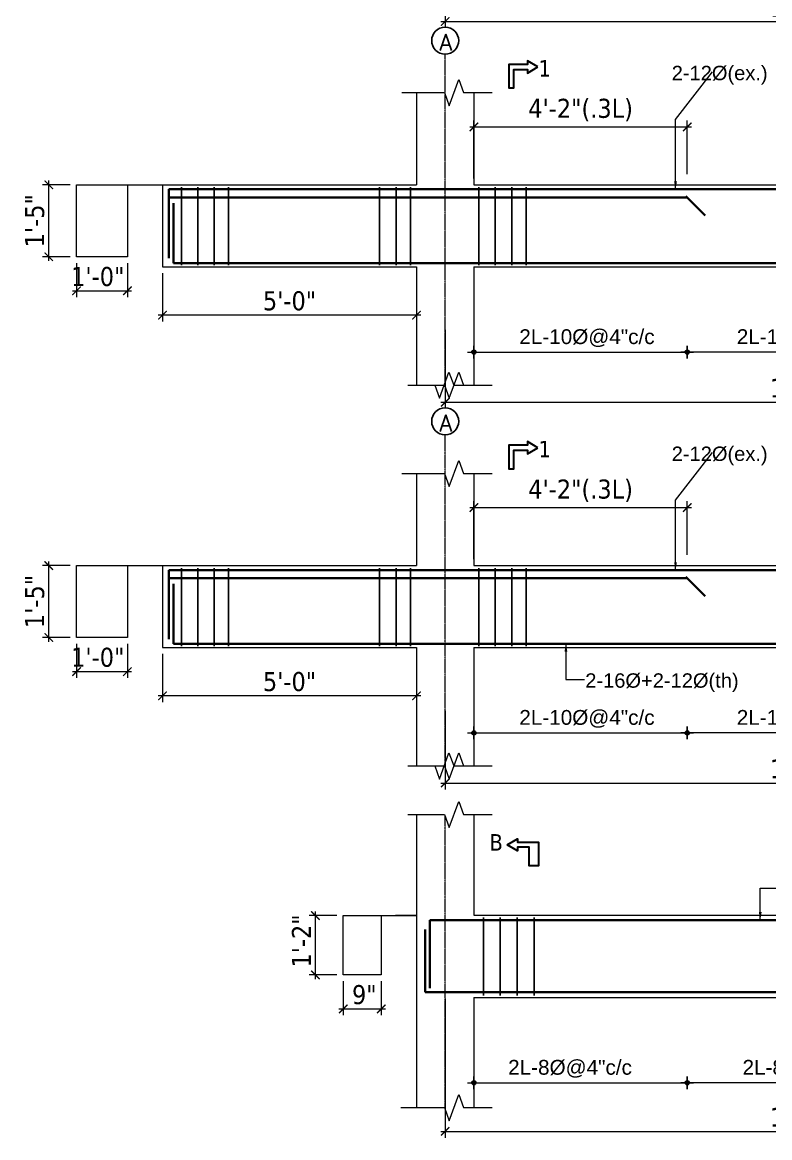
# Model space of a CAD drawing. Header units: inches. Extents: x 130993 to 274375, y -5108 to 103559.
# Drawn here: x 177088 to 177441, y 48058 to 48585 of the extents above; entities that cross this region are included whole.
import ezdxf

# ---------------------------------------------------------------- set-up
doc = ezdxf.new("R2010")
doc.units = ezdxf.units.IN
doc.header["$MEASUREMENT"] = 0
doc.header["$PDMODE"] = 2
doc.header["$PDSIZE"] = -3
doc.linetypes.add('CENTER2', pattern=[1.125, 0.75, -0.125, 0.125, -0.125])
for name, color, linetype, lineweight in [('Cen line', 5, 'CENTER2', 9), ('DIM', 5, 'Continuous', 9), ('DIMENSION', 142, 'Continuous', 20), ('HATCH', 9, 'Continuous', 9), ('LINE', 1, 'Continuous', 15), ('PLAN Stairs', 156, 'Continuous', 25), ('REN-1', 7, 'Continuous', 35), ('TEXT', 181, 'Continuous', 13), ('wall', 1, 'Continuous', 30)]:
    doc.layers.add(name, color=color, linetype=linetype, lineweight=lineweight)
doc.layers.add('STIRRUPS', color=7, linetype='Continuous')
doc.layers.add('T-TEXT', color=1, linetype='Continuous')
doc.styles.add('Arial', font='arial.ttf', dxfattribs={"width": 0.8, "height": 200})
doc.styles.add('ramon', font='arial.ttf', dxfattribs={"height": 7})
doc.styles.get("Standard").update_dxf_attribs({"font": 'txt.shx', "height": 6})
doc.styles.add('TAHOMA', font='tahoma.ttf', dxfattribs={"height": 9})
doc.dimstyles.new('1-4', dxfattribs={"dimscale": 0, "dimtxt": 8, "dimasz": 4, "dimexe": 3, "dimexo": 3, "dimgap": 2, "dimtad": 1, "dimdec": 0, "dimlfac": 0.5, "dimzin": 3, "dimdsep": 46, "dimlunit": 4, "dimtxsty": 'TAHOMA', "dimblk1": 'ARCHTICK', "dimblk2": 'ARCHTICK', "dimsah": 1, "dimcen": 0, "dimdle": 2, "dimclrd": 6, "dimclre": 6, "dimclrt": 7, "dimadec": 0, "dimazin": 0, "dimtfac": 0.333333, "dimtdec": 0, "dimtmove": 1, "dimatfit": 2, "dimfxl": 1, "dimtolj": 1, "dimtzin": 0, "dimlwd": -1, "dimlwe": -1, "dimarcsym": 0})
doc.dimstyles.new('s4', dxfattribs={"dimtxt": 6, "dimasz": 2, "dimexe": 6, "dimexo": 18, "dimgap": 1.9375, "dimtad": 1, "dimdec": 0, "dimlfac": 0.5, "dimzin": 3, "dimdsep": 46, "dimlunit": 4, "dimtxsty": 'ramon', "dimblk": 'dot 2', "dimcen": 0.09375, "dimse1": 1, "dimse2": 1, "dimclrd": 1, "dimclre": 1, "dimclrt": 256, "dimadec": 0, "dimazin": 0, "dimtfac": 0.75, "dimtdec": 0, "dimtix": 1, "dimtmove": 1, "dimatfit": 3, "dimldrblk": 'DOT', "dimfxl": 1, "dimtolj": 1, "dimtzin": 0, "dimlwd": 9, "dimlwe": 9, "dimarcsym": 0})

# ---------------------------------------------------------------- blocks, each defined once
blk = doc.blocks.new('_ArchTick')
at = {"color": 0, "linetype": 'ByBlock', "const_width": 0.15}
blk.add_lwpolyline([(-0.5, -0.5), (0.5, 0.5)], dxfattribs=at)
blk = doc.blocks.new('*D232')
at = {"layer": 'Defpoints', "color": 0}
for p in [(177287.5, 48262.61), (177619.09, 48262.61), (177619.09, 48225.42)]:
    blk.add_point(p, dxfattribs=at)
at = {"layer": 'DIMENSION', "color": 6}
for p, q in [((177287.5, 48259.61), (177287.5, 48222.42)), ((177619.09, 48259.61), (177619.09, 48222.42)), ((177285.5, 48225.42), (177621.09, 48225.42))]:
    blk.add_line(p, q, dxfattribs=at)
at = {"layer": 'DIMENSION', "color": 6, "xscale": 4, "yscale": 4, "zscale": 4, "rotation": 180}
blk.add_blockref('_ArchTick', (177287.5, 48225.42), dxfattribs=at)
at = {"layer": 'DIMENSION', "color": 6, "xscale": 4, "yscale": 4, "zscale": 4}
blk.add_blockref('_ArchTick', (177619.09, 48225.42), dxfattribs=at)
at = {"layer": 'DIMENSION', "color": 7, "insert": (177460.29, 48232.11), "char_height": 9, "attachment_point": 5, "style": 'TAHOMA'}
blk.add_mtext('\\A1;13\'-10"', dxfattribs=at)
blk = doc.blocks.new('*D233')
at = {"layer": 'Defpoints', "color": 0}
for p in [(177287.5, 48126.55), (177619.09, 48097.95), (177619.09, 48060.76)]:
    blk.add_point(p, dxfattribs=at)
at = {"layer": 'DIMENSION', "color": 6}
for p, q in [((177287.5, 48123.55), (177287.5, 48057.76)), ((177619.09, 48094.95), (177619.09, 48057.76)), ((177285.5, 48060.76), (177621.09, 48060.76))]:
    blk.add_line(p, q, dxfattribs=at)
at = {"layer": 'DIMENSION', "color": 6, "xscale": 4, "yscale": 4, "zscale": 4, "rotation": 180}
blk.add_blockref('_ArchTick', (177287.5, 48060.76), dxfattribs=at)
at = {"layer": 'DIMENSION', "color": 6, "xscale": 4, "yscale": 4, "zscale": 4}
blk.add_blockref('_ArchTick', (177619.09, 48060.76), dxfattribs=at)
at = {"layer": 'DIMENSION', "color": 7, "insert": (177460.29, 48067.45), "char_height": 9, "attachment_point": 5, "style": 'TAHOMA'}
blk.add_mtext('\\A1;13\'-10"', dxfattribs=at)
blk = doc.blocks.new('*D235')
at = {"layer": 'Defpoints', "color": 0}
for p in [(177401.92, 48355.63), (177301.08, 48328.23), (177401.92, 48330.33)]:
    blk.add_point(p, dxfattribs=at)
at = {"layer": 'DIM', "color": 6}
for p, q in [((177301.08, 48331.23), (177301.08, 48358.63)), ((177401.92, 48333.33), (177401.92, 48358.63)), ((177299.08, 48355.63), (177403.92, 48355.63))]:
    blk.add_line(p, q, dxfattribs=at)
at = {"layer": 'DIM', "color": 6, "xscale": 4, "yscale": 4, "zscale": 4, "rotation": 180}
blk.add_blockref('_ArchTick', (177301.08, 48355.63), dxfattribs=at)
at = {"layer": 'DIM', "color": 6, "xscale": 4, "yscale": 4, "zscale": 4}
blk.add_blockref('_ArchTick', (177401.92, 48355.63), dxfattribs=at)
at = {"layer": 'DIM', "color": 7, "insert": (177351.5, 48363.58), "char_height": 9, "attachment_point": 5, "style": 'TAHOMA'}
blk.add_mtext('\\A1;4\'-2"(.3L)', dxfattribs=at)
blk = doc.blocks.new('*D258')
at = {"layer": 'Defpoints', "color": 0}
for p in [(177100.15, 48328.23), (177113.29, 48328.23), (177113.29, 48294.23)]:
    blk.add_point(p, dxfattribs=at)
at = {"layer": 'DIM', "color": 6}
for p, q in [((177110.29, 48328.23), (177097.15, 48328.23)), ((177100.15, 48292.23), (177100.15, 48330.23)), ((177110.29, 48294.23), (177097.15, 48294.23))]:
    blk.add_line(p, q, dxfattribs=at)
at = {"layer": 'DIM', "color": 6, "xscale": 4, "yscale": 4, "zscale": 4}
for p, rotation in [((177100.15, 48328.23), 90), ((177100.15, 48294.23), 270)]:
    blk.add_blockref('_ArchTick', p, dxfattribs=dict(at, rotation=rotation))
at = {"layer": 'DIM', "color": 7, "insert": (177093.54, 48311.23), "char_height": 9, "attachment_point": 5, "rotation": 90, "style": 'TAHOMA'}
blk.add_mtext('\\A1;1\'-5"', dxfattribs=at)
blk = doc.blocks.new('*D259')
at = {"layer": 'Defpoints', "color": 0}
for p in [(177113.29, 48294.23), (177137.29, 48294.23), (177137.29, 48278.11)]:
    blk.add_point(p, dxfattribs=at)
at = {"layer": 'DIM', "color": 6}
for p, q in [((177113.29, 48291.23), (177113.29, 48275.11)), ((177137.29, 48291.23), (177137.29, 48275.11)), ((177111.29, 48278.11), (177139.29, 48278.11))]:
    blk.add_line(p, q, dxfattribs=at)
at = {"layer": 'DIM', "color": 6, "xscale": 4, "yscale": 4, "zscale": 4, "rotation": 180}
blk.add_blockref('_ArchTick', (177113.29, 48278.11), dxfattribs=at)
at = {"layer": 'DIM', "color": 6, "xscale": 4, "yscale": 4, "zscale": 4}
blk.add_blockref('_ArchTick', (177137.29, 48278.11), dxfattribs=at)
at = {"layer": 'DIM', "color": 7, "insert": (177123.29, 48284.8), "char_height": 9, "attachment_point": 5, "style": 'TAHOMA'}
blk.add_mtext('\\A1;1\'-0"', dxfattribs=at)
blk = doc.blocks.new('*D260')
at = {"layer": 'Defpoints', "color": 0}
for p in [(177226.15, 48162.75), (177239.29, 48162.75), (177239.29, 48134.75)]:
    blk.add_point(p, dxfattribs=at)
at = {"layer": 'DIM', "color": 6}
for p, q in [((177226.15, 48132.75), (177226.15, 48164.75)), ((177236.29, 48162.75), (177223.15, 48162.75)), ((177236.29, 48134.75), (177223.15, 48134.75))]:
    blk.add_line(p, q, dxfattribs=at)
at = {"layer": 'DIM', "color": 6, "xscale": 4, "yscale": 4, "zscale": 4}
for p, rotation in [((177226.15, 48162.75), 90), ((177226.15, 48134.75), 270)]:
    blk.add_blockref('_ArchTick', p, dxfattribs=dict(at, rotation=rotation))
at = {"layer": 'DIM', "color": 7, "insert": (177219.56, 48150.75), "char_height": 9, "attachment_point": 5, "rotation": 90, "style": 'TAHOMA'}
blk.add_mtext('\\A1;1\'-2"', dxfattribs=at)
blk = doc.blocks.new('*D261')
at = {"layer": 'Defpoints', "color": 0}
for p in [(177239.29, 48134.75), (177257.29, 48134.75), (177257.29, 48118.63)]:
    blk.add_point(p, dxfattribs=at)
at = {"layer": 'DIM', "color": 6}
for p, q in [((177239.29, 48131.75), (177239.29, 48115.63)), ((177257.29, 48131.75), (177257.29, 48115.63)), ((177237.29, 48118.63), (177259.29, 48118.63))]:
    blk.add_line(p, q, dxfattribs=at)
at = {"layer": 'DIM', "color": 6, "xscale": 4, "yscale": 4, "zscale": 4, "rotation": 180}
blk.add_blockref('_ArchTick', (177239.29, 48118.63), dxfattribs=at)
at = {"layer": 'DIM', "color": 6, "xscale": 4, "yscale": 4, "zscale": 4}
blk.add_blockref('_ArchTick', (177257.29, 48118.63), dxfattribs=at)
at = {"layer": 'DIM', "color": 7, "insert": (177249.29, 48125.31), "char_height": 9, "attachment_point": 5, "style": 'TAHOMA'}
blk.add_mtext('\\A1;9"', dxfattribs=at)
blk = doc.blocks.new('dot1')
at = {"layer": 'HATCH'}
h = blk.add_hatch(color=256, dxfattribs=at)
edge = h.paths.add_edge_path()
edge.add_arc((0, 0), 1, 0, 360)
for p, q in [((3, 0), (-3, 0)), ((0, 3), (0, -3))]:
    blk.add_line(p, q, dxfattribs=at)
blk.add_circle((0, 0), 1, dxfattribs=at)
blk = doc.blocks.new('dot 2')
at = {"layer": 'HATCH', "xscale": 0.5, "yscale": 0.5, "zscale": 0.5}
blk.add_blockref('dot1', (0, 0), dxfattribs=at)
blk = doc.blocks.new('*D239')
at = {"layer": 'Defpoints', "color": 0}
for p in [(177401.92, 48161.4), (177301.08, 48124.7), (177401.92, 48083.74)]:
    blk.add_point(p, dxfattribs=at)
at = {"layer": 'PLAN Stairs', "color": 1, "lineweight": 9}
blk.add_line((177303.08, 48083.74), (177399.92, 48083.74), dxfattribs=at)
at = {"layer": 'PLAN Stairs', "color": 1, "lineweight": 9, "xscale": 2, "yscale": 2, "zscale": 2, "rotation": 180}
blk.add_blockref('dot 2', (177301.08, 48083.74), dxfattribs=at)
at = {"layer": 'PLAN Stairs', "color": 1, "lineweight": 9, "xscale": 2, "yscale": 2, "zscale": 2}
blk.add_blockref('dot 2', (177401.92, 48083.74), dxfattribs=at)
at = {"layer": 'PLAN Stairs', "insert": (177346.5, 48090.33), "char_height": 7, "attachment_point": 5, "style": 'ramon'}
blk.add_mtext('\\A1;2L-8%%C@4"c/c', dxfattribs=at)
blk = doc.blocks.new('_Dot')
at = {"color": 0, "linetype": 'ByBlock', "lineweight": -2}
blk.add_line((-0.5, 0), (-1, 0), dxfattribs=at)
at = {"color": 0, "linetype": 'ByBlock', "const_width": 0.5}
blk.add_lwpolyline([(-0.25, 0, 1), (0.25, 0, 1)], format="xyb", close=True, dxfattribs=at)
blk = doc.blocks.new('*D240')
at = {"layer": 'Defpoints', "color": 0}
for p in [(177401.92, 48161.4), (177504.66, 48161.4), (177401.92, 48083.74)]:
    blk.add_point(p, dxfattribs=at)
at = {"layer": 'PLAN Stairs', "color": 1, "lineweight": 9}
blk.add_line((177502.66, 48083.74), (177403.92, 48083.74), dxfattribs=at)
at = {"layer": 'PLAN Stairs', "color": 1, "lineweight": 9, "xscale": 2, "yscale": 2, "zscale": 2, "rotation": 180}
blk.add_blockref('dot 2', (177401.92, 48083.74), dxfattribs=at)
at = {"layer": 'PLAN Stairs', "color": 1, "lineweight": 9, "xscale": 2, "yscale": 2, "zscale": 2}
blk.add_blockref('dot 2', (177504.66, 48083.74), dxfattribs=at)
at = {"layer": 'PLAN Stairs', "insert": (177457.29, 48090.33), "char_height": 7, "attachment_point": 5, "style": 'ramon'}
blk.add_mtext('\\A1;2L-8%%C@6"c/c', dxfattribs=at)
blk = doc.blocks.new('*D245')
at = {"layer": 'Defpoints', "color": 0}
for p in [(177401.92, 48326.8), (177301.08, 48290.11), (177401.92, 48249.14)]:
    blk.add_point(p, dxfattribs=at)
at = {"layer": 'PLAN Stairs', "color": 1, "lineweight": 9}
blk.add_line((177303.08, 48249.14), (177399.92, 48249.14), dxfattribs=at)
at = {"layer": 'PLAN Stairs', "color": 1, "lineweight": 9, "xscale": 2, "yscale": 2, "zscale": 2, "rotation": 180}
blk.add_blockref('dot 2', (177301.08, 48249.14), dxfattribs=at)
at = {"layer": 'PLAN Stairs', "color": 1, "lineweight": 9, "xscale": 2, "yscale": 2, "zscale": 2}
blk.add_blockref('dot 2', (177401.92, 48249.14), dxfattribs=at)
at = {"layer": 'PLAN Stairs', "insert": (177354.5, 48255.74), "char_height": 7, "attachment_point": 5, "style": 'ramon'}
blk.add_mtext('\\A1;{\\fArial Baltic|b0|i0|c186|p34;2L-}10{\\fArial Baltic|b0|i0|c186|p34;%%C@4"c/c}', dxfattribs=at)
blk = doc.blocks.new('*D246')
at = {"layer": 'Defpoints', "color": 0}
for p in [(177401.92, 48326.8), (177504.66, 48326.8), (177401.92, 48249.14)]:
    blk.add_point(p, dxfattribs=at)
at = {"layer": 'PLAN Stairs', "color": 1, "lineweight": 9}
blk.add_line((177502.66, 48249.14), (177403.92, 48249.14), dxfattribs=at)
at = {"layer": 'PLAN Stairs', "color": 1, "lineweight": 9, "xscale": 2, "yscale": 2, "zscale": 2, "rotation": 180}
blk.add_blockref('dot 2', (177401.92, 48249.14), dxfattribs=at)
at = {"layer": 'PLAN Stairs', "color": 1, "lineweight": 9, "xscale": 2, "yscale": 2, "zscale": 2}
blk.add_blockref('dot 2', (177504.66, 48249.14), dxfattribs=at)
at = {"layer": 'PLAN Stairs', "insert": (177457.29, 48255.74), "char_height": 7, "attachment_point": 5, "style": 'ramon'}
blk.add_mtext('\\A1;{\\fArial Baltic|b0|i0|c186|p34;2L-}10{\\fArial Baltic|b0|i0|c186|p34;%%C@6"c/c}', dxfattribs=at)
blk = doc.blocks.new('*D933')
at = {"layer": 'Defpoints', "color": 0}
for p in [(177287.5, 48442.61), (177619.09, 48442.61), (177619.09, 48405.42)]:
    blk.add_point(p, dxfattribs=at)
at = {"layer": 'DIMENSION', "color": 6}
for p, q in [((177287.5, 48439.61), (177287.5, 48402.42)), ((177619.09, 48439.61), (177619.09, 48402.42)), ((177285.5, 48405.42), (177621.09, 48405.42))]:
    blk.add_line(p, q, dxfattribs=at)
at = {"layer": 'DIMENSION', "color": 6, "xscale": 4, "yscale": 4, "zscale": 4, "rotation": 180}
blk.add_blockref('_ArchTick', (177287.5, 48405.42), dxfattribs=at)
at = {"layer": 'DIMENSION', "color": 6, "xscale": 4, "yscale": 4, "zscale": 4}
blk.add_blockref('_ArchTick', (177619.09, 48405.42), dxfattribs=at)
at = {"layer": 'DIMENSION', "color": 7, "insert": (177460.29, 48412.11), "char_height": 9, "attachment_point": 5, "style": 'TAHOMA'}
blk.add_mtext('\\A1;13\'-10"', dxfattribs=at)
blk = doc.blocks.new('*D935')
at = {"layer": 'Defpoints', "color": 0}
for p in [(177401.92, 48535.63), (177301.08, 48508.23), (177401.92, 48510.33)]:
    blk.add_point(p, dxfattribs=at)
at = {"layer": 'DIM', "color": 6}
for p, q in [((177301.08, 48511.23), (177301.08, 48538.63)), ((177401.92, 48513.33), (177401.92, 48538.63)), ((177299.08, 48535.63), (177403.92, 48535.63))]:
    blk.add_line(p, q, dxfattribs=at)
at = {"layer": 'DIM', "color": 6, "xscale": 4, "yscale": 4, "zscale": 4, "rotation": 180}
blk.add_blockref('_ArchTick', (177301.08, 48535.63), dxfattribs=at)
at = {"layer": 'DIM', "color": 6, "xscale": 4, "yscale": 4, "zscale": 4}
blk.add_blockref('_ArchTick', (177401.92, 48535.63), dxfattribs=at)
at = {"layer": 'DIM', "color": 7, "insert": (177351.5, 48543.58), "char_height": 9, "attachment_point": 5, "style": 'TAHOMA'}
blk.add_mtext('\\A1;4\'-2"(.3L)', dxfattribs=at)
blk = doc.blocks.new('*D939')
at = {"layer": 'Defpoints', "color": 0}
for p in [(177100.15, 48508.23), (177113.29, 48508.23), (177113.29, 48474.23)]:
    blk.add_point(p, dxfattribs=at)
at = {"layer": 'DIM', "color": 6}
for p, q in [((177110.29, 48508.23), (177097.15, 48508.23)), ((177100.15, 48472.23), (177100.15, 48510.23)), ((177110.29, 48474.23), (177097.15, 48474.23))]:
    blk.add_line(p, q, dxfattribs=at)
at = {"layer": 'DIM', "color": 6, "xscale": 4, "yscale": 4, "zscale": 4}
for p, rotation in [((177100.15, 48508.23), 90), ((177100.15, 48474.23), 270)]:
    blk.add_blockref('_ArchTick', p, dxfattribs=dict(at, rotation=rotation))
at = {"layer": 'DIM', "color": 7, "insert": (177093.54, 48491.23), "char_height": 9, "attachment_point": 5, "rotation": 90, "style": 'TAHOMA'}
blk.add_mtext('\\A1;1\'-5"', dxfattribs=at)
blk = doc.blocks.new('*D940')
at = {"layer": 'Defpoints', "color": 0}
for p in [(177113.29, 48474.23), (177137.29, 48474.23), (177137.29, 48458.11)]:
    blk.add_point(p, dxfattribs=at)
at = {"layer": 'DIM', "color": 6}
for p, q in [((177113.29, 48471.23), (177113.29, 48455.11)), ((177137.29, 48471.23), (177137.29, 48455.11)), ((177111.29, 48458.11), (177139.29, 48458.11))]:
    blk.add_line(p, q, dxfattribs=at)
at = {"layer": 'DIM', "color": 6, "xscale": 4, "yscale": 4, "zscale": 4, "rotation": 180}
blk.add_blockref('_ArchTick', (177113.29, 48458.11), dxfattribs=at)
at = {"layer": 'DIM', "color": 6, "xscale": 4, "yscale": 4, "zscale": 4}
blk.add_blockref('_ArchTick', (177137.29, 48458.11), dxfattribs=at)
at = {"layer": 'DIM', "color": 7, "insert": (177123.29, 48464.8), "char_height": 9, "attachment_point": 5, "style": 'TAHOMA'}
blk.add_mtext('\\A1;1\'-0"', dxfattribs=at)
blk = doc.blocks.new('*D944')
at = {"layer": 'Defpoints', "color": 0}
for p in [(177287.5, 48622.61), (177619.09, 48622.61), (177619.09, 48585.42)]:
    blk.add_point(p, dxfattribs=at)
at = {"layer": 'DIMENSION', "color": 6}
for p, q in [((177287.5, 48619.61), (177287.5, 48582.42)), ((177619.09, 48619.61), (177619.09, 48582.42)), ((177285.5, 48585.42), (177621.09, 48585.42))]:
    blk.add_line(p, q, dxfattribs=at)
at = {"layer": 'DIMENSION', "color": 6, "xscale": 4, "yscale": 4, "zscale": 4, "rotation": 180}
blk.add_blockref('_ArchTick', (177287.5, 48585.42), dxfattribs=at)
at = {"layer": 'DIMENSION', "color": 6, "xscale": 4, "yscale": 4, "zscale": 4}
blk.add_blockref('_ArchTick', (177619.09, 48585.42), dxfattribs=at)
at = {"layer": 'DIMENSION', "color": 7, "insert": (177460.29, 48592.11), "char_height": 9, "attachment_point": 5, "style": 'TAHOMA'}
blk.add_mtext('\\A1;13\'-10"', dxfattribs=at)
blk = doc.blocks.new('*D1006')
at = {"layer": 'Defpoints', "color": 0}
for p in [(177153.92, 48289.43), (177273.92, 48289.43), (177153.92, 48266.63)]:
    blk.add_point(p, dxfattribs=at)
at = {"layer": 'DIMENSION', "color": 6}
for p, q in [((177153.92, 48286.43), (177153.92, 48263.63)), ((177273.92, 48286.43), (177273.92, 48263.63)), ((177275.92, 48266.63), (177151.92, 48266.63))]:
    blk.add_line(p, q, dxfattribs=at)
at = {"layer": 'DIMENSION', "color": 6, "xscale": 4, "yscale": 4, "zscale": 4, "rotation": 180}
blk.add_blockref('_ArchTick', (177153.92, 48266.63), dxfattribs=at)
at = {"layer": 'DIMENSION', "color": 6, "xscale": 4, "yscale": 4, "zscale": 4}
blk.add_blockref('_ArchTick', (177273.92, 48266.63), dxfattribs=at)
at = {"layer": 'DIMENSION', "color": 7, "insert": (177213.92, 48273.32), "char_height": 9, "attachment_point": 5, "style": 'TAHOMA'}
blk.add_mtext('\\A1;5\'-0"', dxfattribs=at)
blk = doc.blocks.new('*D1007')
at = {"layer": 'Defpoints', "color": 0}
for p in [(177153.92, 48469.43), (177273.92, 48469.43), (177153.92, 48446.63)]:
    blk.add_point(p, dxfattribs=at)
at = {"layer": 'DIMENSION', "color": 6}
for p, q in [((177153.92, 48466.43), (177153.92, 48443.63)), ((177273.92, 48466.43), (177273.92, 48443.63)), ((177275.92, 48446.63), (177151.92, 48446.63))]:
    blk.add_line(p, q, dxfattribs=at)
at = {"layer": 'DIMENSION', "color": 6, "xscale": 4, "yscale": 4, "zscale": 4, "rotation": 180}
blk.add_blockref('_ArchTick', (177153.92, 48446.63), dxfattribs=at)
at = {"layer": 'DIMENSION', "color": 6, "xscale": 4, "yscale": 4, "zscale": 4}
blk.add_blockref('_ArchTick', (177273.92, 48446.63), dxfattribs=at)
at = {"layer": 'DIMENSION', "color": 7, "insert": (177213.92, 48453.32), "char_height": 9, "attachment_point": 5, "style": 'TAHOMA'}
blk.add_mtext('\\A1;5\'-0"', dxfattribs=at)
blk = doc.blocks.new('*D1020')
at = {"layer": 'Defpoints', "color": 0}
for p in [(177401.92, 48506.8), (177301.08, 48470.11), (177401.92, 48429.14)]:
    blk.add_point(p, dxfattribs=at)
at = {"layer": 'PLAN Stairs', "color": 1, "lineweight": 9}
blk.add_line((177303.08, 48429.14), (177399.92, 48429.14), dxfattribs=at)
at = {"layer": 'PLAN Stairs', "color": 1, "lineweight": 9, "xscale": 2, "yscale": 2, "zscale": 2, "rotation": 180}
blk.add_blockref('dot 2', (177301.08, 48429.14), dxfattribs=at)
at = {"layer": 'PLAN Stairs', "color": 1, "lineweight": 9, "xscale": 2, "yscale": 2, "zscale": 2}
blk.add_blockref('dot 2', (177401.92, 48429.14), dxfattribs=at)
at = {"layer": 'PLAN Stairs', "insert": (177354.5, 48435.74), "char_height": 7, "attachment_point": 5, "style": 'ramon'}
blk.add_mtext('\\A1;{\\fArial Baltic|b0|i0|c186|p34;2L-}10{\\fArial Baltic|b0|i0|c186|p34;%%C@4"c/c}', dxfattribs=at)
blk = doc.blocks.new('*D1021')
at = {"layer": 'Defpoints', "color": 0}
for p in [(177401.92, 48506.8), (177504.66, 48506.8), (177401.92, 48429.14)]:
    blk.add_point(p, dxfattribs=at)
at = {"layer": 'PLAN Stairs', "color": 1, "lineweight": 9}
blk.add_line((177502.66, 48429.14), (177403.92, 48429.14), dxfattribs=at)
at = {"layer": 'PLAN Stairs', "color": 1, "lineweight": 9, "xscale": 2, "yscale": 2, "zscale": 2, "rotation": 180}
blk.add_blockref('dot 2', (177401.92, 48429.14), dxfattribs=at)
at = {"layer": 'PLAN Stairs', "color": 1, "lineweight": 9, "xscale": 2, "yscale": 2, "zscale": 2}
blk.add_blockref('dot 2', (177504.66, 48429.14), dxfattribs=at)
at = {"layer": 'PLAN Stairs', "insert": (177457.29, 48435.74), "char_height": 7, "attachment_point": 5, "style": 'ramon'}
blk.add_mtext('\\A1;{\\fArial Baltic|b0|i0|c186|p34;2L-}10{\\fArial Baltic|b0|i0|c186|p34;%%C@6"c/c}', dxfattribs=at)

msp = doc.modelspace()

# ---------------------------------------------------------------- linework, layer by layer
at = {"layer": 'Cen line'}
for p, q in [((177287.5, 48413.69), (177287.5, 48570.37)), ((177287.5, 48233.69), (177287.5, 48390.37)), ((177287.5, 48072.17), (177287.5, 48209.68)), ((177287.5, 48072.17), (177287.5, 48209.68))]:
    msp.add_line(p, q, dxfattribs=at)
at = {"layer": 'DIMENSION'}
msp.add_line((177273.92, 48162.75), (177263.95, 48162.75), dxfattribs=at)
msp.add_line((177273.92, 48162.75), (177263.95, 48162.75), dxfattribs=at)
for points in [[(177113.29, 48508.23), (177137.29, 48508.23), (177137.29, 48474.23), (177113.29, 48474.23), (177113.29, 48508.23)], [(177113.29, 48328.23), (177137.29, 48328.23), (177137.29, 48294.23), (177113.29, 48294.23), (177113.29, 48328.23)], [(177239.29, 48162.75), (177257.29, 48162.75), (177257.29, 48134.75), (177239.29, 48134.75), (177239.29, 48162.75)]]:
    msp.add_lwpolyline(points, dxfattribs=at)
at = {"layer": 'HATCH'}
for p, q in [((177289.44, 48545.63), (177293.93, 48557.97)), ((177289.44, 48545.63), (177293.93, 48557.97)), ((177293.93, 48557.97), (177296.18, 48551.8)), ((177293.93, 48557.97), (177296.18, 48551.8)), ((177287.2, 48551.8), (177289.44, 48545.63)), ((177287.2, 48551.8), (177289.44, 48545.63)), ((177284.81, 48407.32), (177289.3, 48419.66)), ((177289.3, 48419.66), (177291.55, 48413.49)), ((177289.44, 48407.32), (177293.93, 48419.66)), ((177293.93, 48419.66), (177296.18, 48413.49)), ((177282.57, 48413.49), (177284.81, 48407.32)), ((177287.2, 48413.49), (177289.44, 48407.32)), ((177289.44, 48365.63), (177293.93, 48377.97)), ((177289.44, 48365.63), (177293.93, 48377.97)), ((177293.93, 48377.97), (177296.18, 48371.8)), ((177293.93, 48377.97), (177296.18, 48371.8)), ((177287.2, 48371.8), (177289.44, 48365.63)), ((177287.2, 48371.8), (177289.44, 48365.63)), ((177284.81, 48227.32), (177289.3, 48239.66)), ((177289.3, 48239.66), (177291.55, 48233.49)), ((177289.44, 48227.32), (177293.93, 48239.66)), ((177293.93, 48239.66), (177296.18, 48233.49)), ((177282.57, 48233.49), (177284.81, 48227.32)), ((177287.2, 48233.49), (177289.44, 48227.32)), ((177289.44, 48204.33), (177293.93, 48216.67)), ((177289.44, 48204.33), (177293.93, 48216.67)), ((177293.93, 48216.67), (177296.18, 48210.5)), ((177293.93, 48216.67), (177296.18, 48210.5)), ((177287.2, 48210.5), (177289.44, 48204.33)), ((177287.2, 48210.5), (177289.44, 48204.33)), ((177289.44, 48065.79), (177293.93, 48078.14)), ((177289.44, 48065.79), (177293.93, 48078.14)), ((177293.93, 48078.14), (177296.18, 48071.97)), ((177293.93, 48078.14), (177296.18, 48071.97)), ((177287.2, 48071.97), (177289.44, 48065.79)), ((177287.2, 48071.97), (177289.44, 48065.79))]:
    msp.add_line(p, q, dxfattribs=at)
at = {"layer": 'HATCH', "linetype": 'Continuous'}
for points in [[(177267.01, 48551.8), (177287.2, 48551.8)], [(177269.84, 48551.8), (177287.2, 48551.8)], [(177296.18, 48551.8), (177309.67, 48551.8)], [(177296.18, 48551.8), (177309.67, 48551.8)], [(177269.84, 48413.49), (177287.2, 48413.49)], [(177271.03, 48413.49), (177282.57, 48413.49)], [(177291.55, 48413.49), (177305.04, 48413.49)], [(177296.18, 48413.49), (177309.67, 48413.49)], [(177267.01, 48371.8), (177287.2, 48371.8)], [(177269.84, 48371.8), (177287.2, 48371.8)], [(177296.18, 48371.8), (177309.67, 48371.8)], [(177296.18, 48371.8), (177309.67, 48371.8)], [(177269.84, 48233.49), (177287.2, 48233.49)], [(177271.03, 48233.49), (177282.57, 48233.49)], [(177291.55, 48233.49), (177305.04, 48233.49)], [(177296.18, 48233.49), (177309.67, 48233.49)], [(177269.84, 48210.5), (177287.2, 48210.5)], [(177296.18, 48210.5), (177309.67, 48210.5)], [(177296.18, 48210.5), (177309.67, 48210.5)], [(177266.53, 48071.97), (177287.2, 48071.97)], [(177269.84, 48071.97), (177287.2, 48071.97)], [(177296.18, 48071.97), (177309.67, 48071.97)], [(177296.18, 48071.97), (177309.67, 48071.97)]]:
    msp.add_lwpolyline(points, dxfattribs=at)
at = {"layer": 'LINE'}
for p, q in [((177273.92, 48551.8), (177273.92, 48508.23)), ((177273.92, 48551.8), (177273.92, 48508.23)), ((177301.08, 48551.8), (177301.08, 48508.23)), ((177301.08, 48551.8), (177301.08, 48508.23)), ((177137.29, 48508.23), (177153.92, 48508.23)), ((177137.29, 48508.23), (177153.92, 48508.23)), ((177153.92, 48508.23), (177273.92, 48508.23)), ((177153.92, 48508.23), (177153.92, 48469.43)), ((177153.92, 48508.23), (177153.92, 48469.43)), ((177301.08, 48508.23), (177605.51, 48508.23)), ((177153.92, 48469.43), (177273.92, 48469.43)), ((177273.92, 48469.43), (177273.92, 48413.49)), ((177273.92, 48469.43), (177273.92, 48413.49)), ((177301.08, 48469.43), (177605.51, 48469.43)), ((177301.08, 48469.43), (177301.08, 48413.49)), ((177301.08, 48469.43), (177301.08, 48413.49)), ((177273.92, 48371.8), (177273.92, 48328.23)), ((177273.92, 48371.8), (177273.92, 48328.23)), ((177301.08, 48371.8), (177301.08, 48328.23)), ((177301.08, 48371.8), (177301.08, 48328.23)), ((177137.29, 48328.23), (177153.92, 48328.23)), ((177137.29, 48328.23), (177153.92, 48328.23)), ((177153.92, 48328.23), (177273.92, 48328.23)), ((177153.92, 48328.23), (177153.92, 48289.43)), ((177153.92, 48328.23), (177153.92, 48289.43)), ((177301.08, 48328.23), (177605.51, 48328.23)), ((177153.92, 48289.43), (177273.92, 48289.43)), ((177273.92, 48289.43), (177273.92, 48233.49)), ((177273.92, 48289.43), (177273.92, 48233.49)), ((177301.08, 48289.43), (177605.51, 48289.43)), ((177301.08, 48289.43), (177301.08, 48233.49)), ((177301.08, 48289.43), (177301.08, 48233.49)), ((177273.92, 48210.5), (177273.92, 48162.89)), ((177273.92, 48210.5), (177273.92, 48071.97)), ((177301.08, 48210.5), (177301.08, 48162.89)), ((177301.08, 48210.5), (177301.08, 48162.89)), ((177257.29, 48162.75), (177273.92, 48162.75)), ((177257.29, 48162.75), (177273.92, 48162.75)), ((177257.29, 48162.75), (177273.92, 48162.75)), ((177257.29, 48162.75), (177273.92, 48162.75)), ((177301.08, 48162.89), (177605.51, 48162.89)), ((177273.92, 48124.02), (177273.92, 48071.97)), ((177301.08, 48124.02), (177605.51, 48124.02)), ((177301.08, 48124.02), (177301.08, 48071.97)), ((177301.08, 48124.02), (177301.08, 48071.97)), ((177301.08, 48124.02), (177331.15, 48124.02))]:
    msp.add_line(p, q, dxfattribs=at)
at = {"layer": 'REN-1'}
for p, q in [((177287.5, 48506.12), (177156.9, 48506.12)), ((177156.9, 48506.12), (177156.9, 48473.51)), ((177629.68, 48506.12), (177287.5, 48506.12)), ((177287.5, 48502.24), (177156.9, 48502.24)), ((177401.92, 48502.24), (177287.5, 48502.24)), ((177410.39, 48493.77), (177401.27, 48502.88)), ((177159.17, 48499.59), (177159.17, 48471.21)), ((177159.17, 48471.21), (177287.5, 48471.21)), ((177287.5, 48471.21), (177627.41, 48471.21)), ((177287.5, 48326.12), (177156.9, 48326.12)), ((177156.9, 48326.12), (177156.9, 48293.51)), ((177287.5, 48322.24), (177156.9, 48322.24)), ((177629.68, 48326.12), (177287.5, 48326.12)), ((177401.92, 48322.24), (177287.5, 48322.24)), ((177410.39, 48313.77), (177401.27, 48322.88)), ((177159.17, 48319.59), (177159.17, 48291.21)), ((177159.17, 48291.21), (177287.5, 48291.21)), ((177287.5, 48291.21), (177627.41, 48291.21)), ((177629.68, 48160.65), (177280.24, 48160.65)), ((177280.24, 48160.65), (177280.24, 48128.45)), ((177277.97, 48156.2), (177277.97, 48126.55)), ((177277.97, 48126.55), (177627.41, 48126.55))]:
    msp.add_line(p, q, dxfattribs=at)
at = {"layer": 'STIRRUPS'}
for p, q in [((177162.82, 48507.05), (177162.82, 48470.18)), ((177170.58, 48507.05), (177170.58, 48470.18)), ((177178.34, 48507.05), (177178.34, 48470.18)), ((177185.13, 48507.05), (177185.13, 48470.18)), ((177256.51, 48507.05), (177256.51, 48470.18)), ((177264.27, 48507.05), (177264.27, 48470.18)), ((177271.06, 48507.05), (177271.06, 48470.18)), ((177303.41, 48507.05), (177303.41, 48470.18)), ((177311.17, 48507.05), (177311.17, 48470.18)), ((177318.93, 48507.05), (177318.93, 48470.18)), ((177325.72, 48507.05), (177325.72, 48470.18)), ((177162.82, 48327.05), (177162.82, 48290.18)), ((177170.58, 48327.05), (177170.58, 48290.18)), ((177178.34, 48327.05), (177178.34, 48290.18)), ((177185.13, 48327.05), (177185.13, 48290.18)), ((177256.51, 48327.05), (177256.51, 48290.18)), ((177264.27, 48327.05), (177264.27, 48290.18)), ((177271.06, 48327.05), (177271.06, 48290.18)), ((177303.41, 48327.05), (177303.41, 48290.18)), ((177311.17, 48327.05), (177311.17, 48290.18)), ((177318.93, 48327.05), (177318.93, 48290.18)), ((177325.72, 48327.05), (177325.72, 48290.18)), ((177305.55, 48161.84), (177305.55, 48124.97)), ((177313.55, 48161.84), (177313.55, 48124.97)), ((177321.55, 48161.84), (177321.55, 48124.97)), ((177329.55, 48161.84), (177329.55, 48124.97))]:
    msp.add_line(p, q, dxfattribs=at)
at = {"layer": 'T-TEXT', "ltscale": 0.5}
for centre in [(177287.5, 48576.41), (177287.5, 48576.41), (177287.5, 48576.41), (177287.5, 48576.41), (177287.5, 48396.41), (177287.5, 48396.41), (177287.5, 48396.41), (177287.5, 48396.41)]:
    msp.add_circle(centre, 6.38, dxfattribs=at)
at = {"layer": 'wall'}
for points in [[(177331.31, 48563.95), (177326.45, 48566.84), (177326.45, 48565.12), (177317.6, 48565.12), (177317.6, 48554.01), (177319.93, 48554.01), (177319.93, 48562.79), (177326.45, 48562.79), (177326.45, 48561.06)], [(177331.31, 48383.95), (177326.45, 48386.84), (177326.45, 48385.12), (177317.6, 48385.12), (177317.6, 48374.01), (177319.93, 48374.01), (177319.93, 48382.79), (177326.45, 48382.79), (177326.45, 48381.06)], [(177316.8, 48196.23), (177321.67, 48199.12), (177321.67, 48197.39), (177331.66, 48197.39), (177331.66, 48186.28), (177327.13, 48186.28), (177327.13, 48195.06), (177321.67, 48195.06), (177321.67, 48193.33)]]:
    msp.add_lwpolyline(points, close=True, dxfattribs=at)

# ---------------------------------------------------------------- texts
at = {"layer": 'DIMENSION', "style": 'TAHOMA'}
for s, p in [('1', (177331.59, 48559.4)), ('1', (177331.59, 48379.4)), ('B', (177308.47, 48193.49))]:
    msp.add_text(s, height=7.76, dxfattribs=at).set_placement(p)
at = {"layer": 'T-TEXT', "ltscale": 0.5, "char_height": 7.76, "width": 8.73, "attachment_point": 2}
for insert in [(177287.75, 48579.43), (177287.75, 48399.43)]:
    msp.add_mtext('{\\C1;A}', dxfattribs=dict(at, insert=insert))
at = {"layer": 'TEXT', "style": 'Arial'}
for s, p in [('2-12%%C(ex.)', (177394.57, 48557.69)), ('2-12%%C(ex.)', (177394.57, 48377.69)), ('2-16%%C+2-12%%C(th)', (177353.7, 48270.49))]:
    msp.add_text(s, height=6.79, dxfattribs=at).set_placement(p)

# ---------------------------------------------------------------- dimensions: what is measured, and where the dimension line sits
at = {"layer": 'DIM'}
for base, p1, p2, picture, middle in [((177401.92, 48535.63), (177301.08, 48508.23), (177401.92, 48510.33), '*D935', (177351.5, 48535.63)), ((177401.92, 48355.63), (177301.08, 48328.23), (177401.92, 48330.33), '*D235', (177351.5, 48355.63))]:
    dim = msp.add_linear_dim(base=base, p1=p1, p2=p2, text='<>(.3L)', dimstyle='1-4', override={"dimscale": 1}, dxfattribs=at)
    dim.commit()
    dim.dimension.update_dxf_attribs({"geometry": picture, "text_midpoint": middle, "dimtype": 160})
for base, p1, p2, picture, middle in [((177100.15, 48508.23), (177113.29, 48474.23), (177113.29, 48508.23), '*D939', (177093.54, 48491.23)), ((177100.15, 48328.23), (177113.29, 48294.23), (177113.29, 48328.23), '*D258', (177093.54, 48311.23))]:
    dim = msp.add_linear_dim(base=base, p1=p1, p2=p2, angle=90, dimstyle='1-4', override={"dimscale": 1}, dxfattribs=at)
    dim.commit()
    dim.dimension.update_dxf_attribs({"geometry": picture, "text_midpoint": middle})
for base, p1, p2, picture, middle in [((177137.29, 48458.11), (177113.29, 48474.23), (177137.29, 48474.23), '*D940', (177123.29, 48458.11)), ((177137.29, 48278.11), (177113.29, 48294.23), (177137.29, 48294.23), '*D259', (177123.29, 48278.11)), ((177257.29, 48118.63), (177239.29, 48134.75), (177257.29, 48134.75), '*D261', (177249.29, 48118.63))]:
    dim = msp.add_linear_dim(base=base, p1=p1, p2=p2, dimstyle='1-4', override={"dimscale": 1}, dxfattribs=at)
    dim.commit()
    dim.dimension.update_dxf_attribs({"geometry": picture, "text_midpoint": middle, "dimtype": 160})
dim = msp.add_linear_dim(base=(177226.15, 48162.75), p1=(177239.29, 48134.75), p2=(177239.29, 48162.75), angle=90, dimstyle='1-4', override={"dimscale": 1}, dxfattribs=at)
dim.commit()
dim.dimension.update_dxf_attribs({"geometry": '*D260', "text_midpoint": (177226.15, 48150.75), "dimtype": 160})
at = {"layer": 'DIMENSION'}
for base, p1, p2, picture, middle in [((177619.09, 48585.42), (177287.5, 48622.61), (177619.09, 48622.61), '*D944', (177460.29, 48585.42)), ((177619.09, 48405.42), (177287.5, 48442.61), (177619.09, 48442.61), '*D933', (177460.29, 48405.42)), ((177619.09, 48225.42), (177287.5, 48262.61), (177619.09, 48262.61), '*D232', (177460.29, 48225.42)), ((177619.09, 48060.76), (177287.5, 48126.55), (177619.09, 48097.95), '*D233', (177460.29, 48060.76))]:
    dim = msp.add_linear_dim(base=base, p1=p1, p2=p2, dimstyle='1-4', override={"dimscale": 1}, dxfattribs=at)
    dim.commit()
    dim.dimension.update_dxf_attribs({"geometry": picture, "text_midpoint": middle, "dimtype": 160})
for base, p1, p2, picture, middle in [((177153.92, 48446.63), (177273.92, 48469.43), (177153.92, 48469.43), '*D1007', (177213.92, 48453.32)), ((177153.92, 48266.63), (177273.92, 48289.43), (177153.92, 48289.43), '*D1006', (177213.92, 48273.32))]:
    dim = msp.add_linear_dim(base=base, p1=p1, p2=p2, dimstyle='1-4', override={"dimscale": 1}, dxfattribs=at)
    dim.commit()
    dim.dimension.update_dxf_attribs({"geometry": picture, "text_midpoint": middle})
at = {"layer": 'PLAN Stairs'}
for base, p1, p2, text, picture, middle in [((177401.92, 48429.14), (177301.08, 48470.11), (177401.92, 48506.8), '{\\fArial Baltic|b0|i0|c186|p34;2L-}10{\\fArial Baltic|b0|i0|c186|p34;%%C@4"c/c}', '*D1020', (177354.5, 48429.14)), ((177401.92, 48429.14), (177504.66, 48506.8), (177401.92, 48506.8), '{\\fArial Baltic|b0|i0|c186|p34;2L-}10{\\fArial Baltic|b0|i0|c186|p34;%%C@6"c/c}', '*D1021', (177457.29, 48429.14)), ((177401.92, 48249.14), (177301.08, 48290.11), (177401.92, 48326.8), '{\\fArial Baltic|b0|i0|c186|p34;2L-}10{\\fArial Baltic|b0|i0|c186|p34;%%C@4"c/c}', '*D245', (177354.5, 48249.14)), ((177401.92, 48249.14), (177504.66, 48326.8), (177401.92, 48326.8), '{\\fArial Baltic|b0|i0|c186|p34;2L-}10{\\fArial Baltic|b0|i0|c186|p34;%%C@6"c/c}', '*D246', (177457.29, 48249.14)), ((177401.92, 48083.74), (177301.08, 48124.7), (177401.92, 48161.4), '2L-8%%C@4"c/c', '*D239', (177346.5, 48083.74)), ((177401.92, 48083.74), (177504.66, 48161.4), (177401.92, 48161.4), '2L-8%%C@6"c/c', '*D240', (177457.29, 48083.74))]:
    dim = msp.add_linear_dim(base=base, p1=p1, p2=p2, text=text, dimstyle='s4', dxfattribs=at)
    dim.commit()
    dim.dimension.update_dxf_attribs({"geometry": picture, "text_midpoint": middle, "dimtype": 160})

# ---------------------------------------------------------------- leaders
at = {"layer": 'DIM'}
for points in [[(177396.37, 48505.83), (177396.37, 48539.14), (177413.83, 48561.71)], [(177396.37, 48325.83), (177396.37, 48359.14), (177413.83, 48381.71)], [(177344.57, 48291.57), (177344.57, 48274.4), (177353.27, 48274.4)], [(177436.41, 48160.39), (177436.41, 48175.76), (177460.02, 48175.76)]]:
    msp.add_leader(points, dimstyle='1-4', override={"dimscale": 1, "dimtad": 0, "dimfxl": 3}, dxfattribs=at)

doc.saveas('drawing.dxf')
